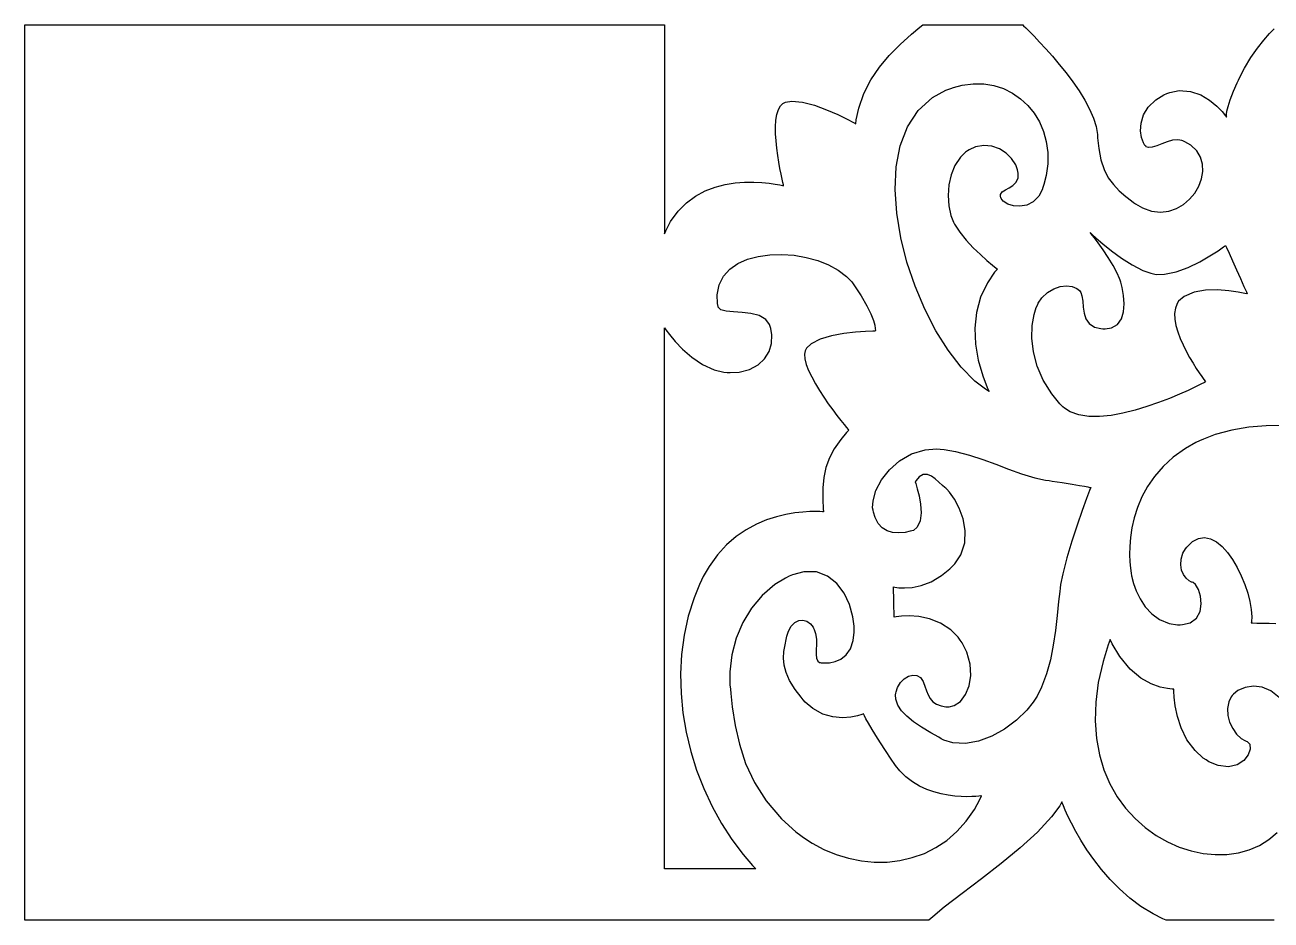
# Model space of a CAD drawing. Extents: x 0 to 750, y 0 to 1216.
# Drawn here: x 0 to 365.4, y 0 to 262.5 of the extents above; entities that cross this region are included whole.
import ezdxf

# ---------------------------------------------------------------- set-up
doc = ezdxf.new("R2010")
doc.units = 0
doc.layers.get('0').update_dxf_attribs({"linetype": 'CONTINUOUS'})

msp = doc.modelspace()

# ---------------------------------------------------------------- linework, layer by layer
at = {"color": 250}
for p, q in [((0.01929, 261.767), (0.01929, 262.519)), ((0.01929, 262.519), (0.01929, 262.519)), ((0.01929, 262.519), (0.01929, 262.519)), ((0.01929, 262.519), (0.55673, 262.519)), ((0.01929, 259.571), (0.01929, 261.767)), ((0.01929, 256.031), (0.01929, 259.571)), ((0.55673, 262.519), (2.12494, 262.519)), ((2.12494, 262.519), (4.65363, 262.519)), ((4.65363, 262.519), (8.0753, 262.519)), ((8.0753, 262.519), (12.321, 262.519)), ((12.321, 262.519), (17.322, 262.519)), ((17.322, 262.519), (23.0091, 262.519)), ((23.0091, 262.519), (29.315, 262.519)), ((29.315, 262.519), (36.1707, 262.519)), ((36.1707, 262.519), (43.506, 262.519)), ((43.506, 262.519), (51.2533, 262.519)), ((51.2533, 262.519), (59.3453, 262.519)), ((59.3453, 262.519), (67.7101, 262.519)), ((67.7101, 262.519), (76.2825, 262.519)), ((76.2825, 262.519), (84.9905, 262.519)), ((84.9905, 262.519), (93.7687, 262.519)), ((93.7687, 262.519), (102.547, 262.519)), ((102.547, 262.519), (111.254, 262.519)), ((111.254, 262.519), (119.827, 262.519)), ((119.827, 262.519), (128.192, 262.519)), ((128.192, 262.519), (136.284, 262.519)), ((136.284, 262.519), (144.031, 262.519)), ((144.031, 262.519), (151.366, 262.519)), ((151.366, 262.519), (158.222, 262.519)), ((158.222, 262.519), (164.528, 262.519)), ((164.528, 262.519), (170.215, 262.519)), ((170.215, 262.519), (175.216, 262.519)), ((175.216, 262.519), (179.462, 262.519)), ((179.462, 262.519), (182.884, 262.519)), ((182.884, 262.519), (185.412, 262.519)), ((185.412, 262.519), (186.98, 262.519)), ((186.98, 262.519), (187.519, 262.519)), ((187.519, 262.519), (187.519, 262.519)), ((187.519, 262.519), (187.519, 261.831)), ((187.519, 262.519), (187.519, 262.519)), ((187.519, 261.831), (187.519, 259.886)), ((187.519, 259.886), (187.519, 256.863)), ((256.573, 256.795), (259.892, 259.774)), ((259.892, 259.774), (262.418, 261.851)), ((262.418, 261.851), (263.278, 262.519)), ((263.278, 262.519), (263.278, 262.519)), ((263.278, 262.519), (264.535, 262.519)), ((264.535, 262.519), (267.849, 262.519)), ((267.849, 262.519), (272.536, 262.519)), ((272.536, 262.519), (277.909, 262.519)), ((277.909, 262.519), (283.282, 262.519)), ((283.282, 262.519), (287.969, 262.519)), ((287.969, 262.519), (291.283, 262.519)), ((291.283, 262.519), (292.541, 262.519)), ((292.541, 262.519), (292.541, 262.519)), ((292.541, 262.519), (292.541, 262.519)), ((292.541, 262.519), (292.779, 262.29)), ((292.779, 262.29), (293.455, 261.63)), ((293.455, 261.63), (294.505, 260.58)), ((294.505, 260.58), (295.869, 259.184)), ((363.266, 258.071), (364.924, 259.96)), ((364.924, 259.96), (366.257, 261.357)), ((0.01929, 251.24), (0.01929, 256.031)), ((187.519, 256.863), (187.519, 252.942)), ((253.421, 253.574), (256.573, 256.795)), ((295.869, 259.184), (297.486, 257.479)), ((297.486, 257.479), (299.293, 255.512)), ((361.403, 255.728), (363.266, 258.071)), ((187.519, 252.942), (187.519, 248.303)), ((250.533, 250.103), (253.421, 253.574)), ((299.293, 255.512), (301.231, 253.321)), ((301.231, 253.321), (303.239, 250.948)), ((357.537, 249.827), (359.452, 252.966)), ((359.452, 252.966), (361.403, 255.728)), ((0.01929, 245.296), (0.01929, 251.24)), ((248.01, 246.371), (250.533, 250.103)), ((303.239, 250.948), (305.253, 248.434)), ((305.253, 248.434), (307.214, 245.823)), ((356.175, 247.234), (357.537, 249.827)), ((0.01929, 238.294), (0.01929, 245.296)), ((187.519, 248.303), (187.519, 243.125)), ((245.95, 242.371), (248.01, 246.371)), ((272.259, 244.209), (274.768, 244.85)), ((274.768, 244.85), (278.004, 245.276)), ((278.004, 245.276), (281.128, 245.227)), ((281.128, 245.227), (284.11, 244.735)), ((307.214, 245.823), (309.061, 243.155)), ((354.362, 243.093), (355.406, 245.54)), ((355.406, 245.54), (355.773, 246.346)), ((355.773, 246.346), (356.175, 247.234)), ((187.519, 243.125), (187.519, 237.588)), ((244.45, 238.093), (245.95, 242.371)), ((261.885, 237.395), (266.088, 241.206)), ((266.088, 241.206), (270.046, 243.424)), ((270.046, 243.424), (271.45, 243.921)), ((271.45, 243.921), (272.259, 244.209)), ((284.11, 244.735), (286.923, 243.829)), ((286.923, 243.829), (289.537, 242.535)), ((289.537, 242.535), (291.925, 240.887)), ((309.061, 243.155), (310.731, 240.47)), ((331.537, 240.578), (333.925, 242.014)), ((333.925, 242.014), (334.774, 242.363)), ((334.774, 242.363), (335.632, 242.717)), ((335.632, 242.717), (338.425, 243.26)), ((338.425, 243.26), (341.778, 243.035)), ((341.778, 243.035), (344.771, 241.997)), ((344.771, 241.997), (347.348, 240.458)), ((353.385, 240.55), (354.362, 243.093)), ((0.01929, 230.332), (0.01929, 238.294)), ((187.519, 237.588), (187.519, 231.871)), ((220.457, 236.261), (220.909, 237.705)), ((220.909, 237.705), (221.567, 238.835)), ((221.567, 238.835), (222.202, 239.455)), ((222.202, 239.455), (222.452, 239.591)), ((222.452, 239.591), (222.984, 239.883)), ((222.984, 239.883), (224.903, 240.177)), ((224.903, 240.177), (228.024, 239.887)), ((228.024, 239.887), (231.508, 238.967)), ((231.508, 238.967), (235.046, 237.665)), ((235.046, 237.665), (238.335, 236.223)), ((243.73, 234.678), (244.45, 238.093)), ((291.925, 240.887), (294.057, 238.909)), ((294.057, 238.909), (295.905, 236.635)), ((310.731, 240.47), (312.164, 237.812)), ((312.164, 237.812), (313.298, 235.223)), ((327.908, 236.115), (329.297, 238.443)), ((329.297, 238.443), (331.537, 240.578)), ((347.348, 240.458), (349.452, 238.723)), ((349.452, 238.723), (351.026, 237.101)), ((352.415, 237.253), (352.758, 238.632)), ((352.758, 238.632), (353.385, 240.55)), ((220.071, 232.663), (220.186, 234.56)), ((220.186, 234.56), (220.457, 236.261)), ((238.335, 236.223), (241.062, 234.891)), ((241.062, 234.891), (242.925, 233.91)), ((242.925, 233.91), (243.614, 233.528)), ((243.614, 233.528), (243.73, 234.678)), ((258.765, 232.642), (261.885, 237.395)), ((295.905, 236.635), (297.439, 234.091)), ((297.439, 234.091), (298.632, 231.308)), ((313.298, 235.223), (314.071, 232.741)), ((327.224, 233.744), (327.908, 236.115)), ((351.026, 237.101), (352.013, 235.902)), ((352.013, 235.902), (352.355, 235.434)), ((352.271, 235.776), (352.276, 236.329)), ((352.32, 235.505), (352.271, 235.776)), ((352.276, 236.329), (352.415, 237.253)), ((352.355, 235.434), (352.32, 235.505)), ((352.355, 235.434), (352.355, 235.434)), ((352.355, 235.434), (352.355, 235.434)), ((0.01929, 221.505), (0.01929, 230.332)), ((187.519, 231.871), (187.519, 226.155)), ((220.092, 230.624), (220.071, 232.663)), ((220.222, 228.505), (220.092, 230.624)), ((243.614, 233.528), (243.614, 233.528)), ((256.654, 227.099), (258.765, 232.642)), ((298.632, 231.308), (299.455, 228.315)), ((314.071, 232.741), (314.394, 230.996)), ((314.394, 230.996), (314.426, 230.411)), ((314.426, 230.411), (314.481, 229.386)), ((327.097, 231.489), (327.224, 233.744)), ((327.379, 229.501), (327.097, 231.489)), ((220.438, 226.362), (220.222, 228.505)), ((255.477, 220.923), (256.654, 227.099)), ((278.705, 226.722), (276.876, 225.925)), ((281.12, 227.148), (278.705, 226.722)), ((283.48, 226.931), (281.12, 227.148)), ((285.694, 226.168), (283.48, 226.931)), ((299.455, 228.315), (299.879, 225.14)), ((314.481, 229.386), (314.813, 226.315)), ((327.925, 227.934), (327.379, 229.501)), ((328.378, 227.148), (327.925, 227.934)), ((328.588, 226.945), (328.378, 227.148)), ((328.739, 226.798), (328.588, 226.945)), ((329.416, 226.58), (328.739, 226.798)), ((330.521, 226.679), (329.416, 226.58)), ((331.839, 227.09), (330.521, 226.679)), ((333.309, 227.662), (331.839, 227.09)), ((334.87, 228.24), (333.309, 227.662)), ((336.462, 228.676), (334.87, 228.24)), ((338.025, 228.815), (336.462, 228.676)), ((339.153, 228.647), (338.025, 228.815)), ((339.495, 228.505), (339.153, 228.647)), ((340.107, 228.25), (339.495, 228.505)), ((341.831, 227.21), (340.107, 228.25)), ((343.54, 225.586), (341.831, 227.21)), ((187.519, 226.155), (187.519, 220.618)), ((220.716, 224.254), (220.438, 226.362)), ((221.036, 222.238), (220.716, 224.254)), ((274.256, 223.7), (272.659, 221.328)), ((275.761, 225.176), (274.256, 223.7)), ((276.334, 225.56), (275.761, 225.176)), ((276.876, 225.925), (276.334, 225.56)), ((287.661, 224.948), (285.694, 226.168)), ((289.29, 223.369), (287.661, 224.948)), ((290.484, 221.52), (289.29, 223.369)), ((299.879, 225.14), (299.876, 221.813)), ((314.813, 226.315), (315.484, 222.914)), ((315.484, 222.914), (316.428, 220.088)), ((344.665, 223.713), (343.54, 225.586)), ((345.247, 221.664), (344.665, 223.713)), ((0.01929, 211.907), (0.01929, 221.505)), ((187.519, 220.618), (187.519, 215.44)), ((221.369, 220.373), (221.036, 222.238)), ((221.696, 218.717), (221.369, 220.373)), ((255.159, 214.266), (255.477, 220.923)), ((272.659, 221.328), (271.529, 218.582)), ((291.055, 220.016), (290.484, 221.52)), ((291.148, 219.497), (291.055, 220.016)), ((291.224, 219.061), (291.148, 219.497)), ((299.876, 221.813), (299.417, 218.364)), ((316.428, 220.088), (317.64, 217.722)), ((344.948, 217.336), (345.327, 219.513)), ((345.327, 219.513), (345.247, 221.664)), ((202.351, 214.963), (205.299, 215.728)), ((205.299, 215.728), (208.211, 216.195)), ((208.211, 216.195), (211.02, 216.414)), ((211.02, 216.414), (213.666, 216.437)), ((213.666, 216.437), (216.082, 216.316)), ((216.082, 216.316), (218.203, 216.102)), ((218.203, 216.102), (219.965, 215.846)), ((219.965, 215.846), (221.303, 215.599)), ((221.303, 215.599), (222.154, 215.415)), ((221.991, 217.326), (221.696, 218.717)), ((222.232, 216.262), (221.991, 217.326)), ((222.393, 215.582), (222.232, 216.262)), ((222.452, 215.34), (222.393, 215.582)), ((270.86, 215.599), (270.641, 212.521)), ((271.529, 218.582), (270.86, 215.599)), ((289.679, 215.426), (290.61, 216.382)), ((290.61, 216.382), (291.164, 217.7)), ((291.164, 217.7), (291.224, 219.061)), ((298.763, 215.688), (298.473, 214.82)), ((299.417, 218.364), (298.763, 215.688)), ((317.64, 217.722), (319.112, 215.696)), ((319.112, 215.696), (320.835, 213.894)), ((344.15, 215.205), (344.948, 217.336)), ((0.01929, 201.637), (0.01929, 211.907)), ((187.519, 215.44), (187.519, 210.801)), ((193.935, 210.362), (196.605, 212.331)), ((196.605, 212.331), (199.431, 213.847)), ((199.431, 213.847), (202.351, 214.963)), ((222.154, 215.415), (222.452, 215.34)), ((222.452, 215.34), (222.452, 215.34)), ((222.452, 215.34), (222.452, 215.34)), ((255.625, 207.282), (255.159, 214.266)), ((270.641, 212.521), (270.862, 209.484)), ((286.019, 212.087), (286.03, 212.821)), ((286.101, 211.875), (286.019, 212.087)), ((286.03, 212.821), (286.545, 213.53)), ((286.545, 213.53), (287.453, 214.12)), ((287.453, 214.12), (288.563, 214.712)), ((288.563, 214.712), (289.679, 215.426)), ((297.24, 212.335), (295.602, 210.658)), ((298.256, 214.169), (297.24, 212.335)), ((298.473, 214.82), (298.256, 214.169)), ((320.835, 213.894), (322.801, 212.197)), ((322.801, 212.197), (324.449, 210.909)), ((341.466, 211.386), (342.976, 213.196)), ((342.976, 213.196), (344.15, 215.205)), ((187.519, 210.801), (187.519, 206.879)), ((191.488, 207.888), (193.935, 210.362)), ((270.862, 209.484), (271.515, 206.624)), ((286.213, 211.587), (286.101, 211.875)), ((286.852, 210.837), (286.213, 211.587)), ((288.148, 209.997), (286.852, 210.837)), ((289.829, 209.458), (288.148, 209.997)), ((291.738, 209.321), (289.829, 209.458)), ((293.714, 209.687), (291.738, 209.321)), ((295.602, 210.658), (293.714, 209.687)), ((324.449, 210.909), (325.006, 210.488)), ((325.006, 210.488), (325.633, 210.014)), ((325.633, 210.014), (327.697, 208.832)), ((327.697, 208.832), (330.345, 207.895)), ((335.341, 207.88), (337.607, 208.653)), ((337.607, 208.653), (339.662, 209.846)), ((339.662, 209.846), (341.466, 211.386)), ((187.519, 206.879), (187.519, 203.857)), ((187.901, 202.161), (189.329, 204.859)), ((189.329, 204.859), (191.488, 207.888)), ((256.798, 200.123), (255.625, 207.282)), ((271.515, 206.624), (272.259, 204.683)), ((272.259, 204.683), (272.59, 204.081)), ((330.345, 207.895), (332.907, 207.603)), ((332.907, 207.603), (335.341, 207.88)), ((0.01929, 190.791), (0.01929, 201.637)), ((187.519, 203.857), (187.519, 201.912)), ((187.519, 201.223), (187.901, 202.161)), ((187.519, 201.912), (187.519, 201.223)), ((187.519, 201.223), (187.519, 201.223)), ((272.59, 204.081), (272.925, 203.469)), ((272.925, 203.469), (274.11, 201.725)), ((274.11, 201.725), (275.989, 199.392)), ((312.62, 201.267), (312.31, 201.655)), ((312.31, 201.655), (312.31, 201.655)), ((312.31, 201.655), (312.31, 201.655)), ((312.31, 201.655), (312.78, 201.206)), ((313.454, 200.194), (312.62, 201.267)), ((312.78, 201.206), (314.088, 200.004)), ((258.604, 192.946), (256.798, 200.123)), ((275.989, 199.392), (278.058, 197.175)), ((314.661, 198.586), (313.454, 200.194)), ((314.088, 200.004), (316.078, 198.276)), ((316.095, 196.59), (314.661, 198.586)), ((316.078, 198.276), (318.597, 196.242)), ((349.844, 196.301), (351.447, 197.416)), ((351.447, 197.416), (352.03, 197.843)), ((352.03, 197.843), (352.03, 197.843)), ((352.03, 197.843), (352.301, 197.235)), ((352.03, 197.843), (352.03, 197.843)), ((209.071, 192.537), (211.884, 193.785)), ((211.884, 193.785), (215.029, 194.639)), ((215.029, 194.639), (218.414, 195.112)), ((218.414, 195.112), (221.941, 195.216)), ((221.941, 195.216), (225.521, 194.959)), ((225.521, 194.959), (229.059, 194.357)), ((229.059, 194.357), (232.46, 193.42)), ((278.058, 197.175), (280.139, 195.159)), ((280.139, 195.159), (282.06, 193.437)), ((317.603, 194.347), (316.095, 196.59)), ((319.039, 192.009), (317.603, 194.347)), ((318.597, 196.242), (321.49, 194.128)), ((321.49, 194.128), (324.602, 192.156)), ((344.439, 193.037), (347.436, 194.757)), ((347.436, 194.757), (349.844, 196.301)), ((352.301, 197.235), (353.021, 195.625)), ((353.021, 195.625), (354.037, 193.35)), ((0.01929, 179.463), (0.01929, 190.791)), ((204.812, 188.813), (206.682, 190.883)), ((206.682, 190.883), (209.071, 192.537)), ((232.46, 193.42), (235.632, 192.161)), ((235.632, 192.161), (238.482, 190.588)), ((238.482, 190.588), (240.914, 188.717)), ((260.97, 185.902), (258.604, 192.946)), ((282.06, 193.437), (283.646, 192.096)), ((284.319, 189.986), (282.236, 186.909)), ((283.646, 192.096), (284.725, 191.225)), ((285.125, 190.915), (284.319, 189.986)), ((284.725, 191.225), (285.125, 190.915)), ((285.125, 190.915), (285.125, 190.915)), ((320.255, 189.72), (319.039, 192.009)), ((324.602, 192.156), (327.779, 190.548)), ((327.779, 190.548), (330.076, 189.702)), ((334.065, 189.391), (337.538, 190.097)), ((337.538, 190.097), (341.067, 191.4)), ((341.067, 191.4), (344.439, 193.037)), ((354.037, 193.35), (355.205, 190.741)), ((355.205, 190.741), (356.369, 188.134)), ((203.556, 186.315), (204.812, 188.813)), ((240.914, 188.717), (242.42, 187.142)), ((242.42, 187.142), (242.838, 186.556)), ((242.838, 186.556), (243.443, 185.706)), ((282.236, 186.909), (280.208, 182.64)), ((320.931, 188.161), (320.255, 189.72)), ((321.101, 187.624), (320.931, 188.161)), ((321.265, 187.1), (321.101, 187.624)), ((321.671, 185.5), (321.265, 187.1)), ((330.076, 189.702), (330.867, 189.53)), ((330.867, 189.53), (331.637, 189.363)), ((331.637, 189.363), (334.065, 189.391)), ((356.369, 188.134), (357.385, 185.859)), ((203.004, 183.376), (203.556, 186.315)), ((203.098, 180.815), (203.004, 183.376)), ((243.443, 185.706), (245.165, 183.082)), ((245.165, 183.082), (246.863, 180.163)), ((263.819, 179.145), (260.97, 185.902)), ((298.191, 182.474), (299.834, 184.065)), ((299.834, 184.065), (301.654, 185.157)), ((301.654, 185.157), (303.539, 185.784)), ((303.539, 185.784), (305.37, 185.981)), ((305.37, 185.981), (307.031, 185.782)), ((307.031, 185.782), (308.406, 185.221)), ((308.406, 185.221), (309.193, 184.597)), ((309.193, 184.597), (309.379, 184.333)), ((309.379, 184.333), (309.568, 184.065)), ((309.568, 184.065), (309.906, 183.09)), ((309.906, 183.09), (310.147, 181.532)), ((322.097, 183.14), (321.671, 185.5)), ((322.279, 180.709), (322.097, 183.14)), ((339.917, 182.928), (338.231, 181.472)), ((342.789, 184.151), (339.917, 182.928)), ((346.144, 184.714), (342.789, 184.151)), ((349.647, 184.788), (346.144, 184.714)), ((352.961, 184.544), (349.647, 184.788)), ((355.745, 184.157), (352.961, 184.544)), ((357.66, 183.797), (355.745, 184.157)), ((357.385, 185.859), (358.105, 184.249)), ((358.376, 183.639), (357.66, 183.797)), ((358.105, 184.249), (358.376, 183.639)), ((358.376, 183.639), (358.376, 183.639)), ((358.376, 183.639), (358.376, 183.639)), ((0.01929, 167.751), (0.01929, 179.463)), ((203.254, 179.984), (203.098, 180.815)), ((203.303, 179.716), (203.254, 179.984)), ((204.002, 179.009), (203.303, 179.716)), ((246.863, 180.163), (248.027, 177.771)), ((267.075, 172.831), (263.819, 179.145)), ((280.208, 182.64), (278.977, 178.169)), ((295.87, 177.619), (296.532, 179.7)), ((296.532, 179.7), (296.845, 180.348)), ((296.845, 180.348), (297.116, 180.912)), ((297.116, 180.912), (298.191, 182.474)), ((310.147, 181.532), (310.289, 179.8)), ((310.289, 179.8), (310.519, 178.033)), ((322.116, 178.379), (322.279, 180.709)), ((337.289, 179.497), (337.054, 177.939)), ((337.677, 180.553), (337.289, 179.497)), ((337.867, 180.867), (337.677, 180.553)), ((338.231, 181.472), (337.867, 180.867)), ((205.591, 178.532), (204.002, 179.009)), ((207.764, 178.337), (205.591, 178.532)), ((210.269, 178.212), (207.764, 178.337)), ((212.85, 177.942), (210.269, 178.212)), ((215.252, 177.309), (212.85, 177.942)), ((217.221, 176.102), (215.252, 177.309)), ((218.314, 174.65), (217.221, 176.102)), ((248.027, 177.771), (248.759, 175.878)), ((248.759, 175.878), (249.155, 174.454)), ((278.977, 178.169), (278.485, 173.562)), ((295.313, 174.33), (295.87, 177.619)), ((310.519, 178.033), (311.023, 176.371)), ((311.023, 176.371), (311.988, 174.956)), ((320.366, 174.69), (321.513, 176.316)), ((321.513, 176.316), (322.116, 178.379)), ((337.054, 177.939), (337.12, 176.233)), ((337.12, 176.233), (337.447, 174.418)), ((187.519, 173.197), (187.519, 173.652)), ((187.519, 173.652), (187.519, 173.652)), ((187.519, 173.652), (187.519, 173.652)), ((187.519, 173.652), (187.887, 173.121)), ((187.519, 171.872), (187.519, 173.197)), ((187.519, 169.733), (187.519, 171.872)), ((187.887, 173.121), (188.946, 171.713)), ((188.946, 171.713), (190.623, 169.711)), ((218.503, 174.104), (218.314, 174.65)), ((218.708, 173.507), (218.503, 174.104)), ((219.031, 171.61), (218.708, 173.507)), ((240.079, 172.029), (236.493, 171.37)), ((243.543, 172.43), (240.079, 172.029)), ((246.498, 172.635), (243.543, 172.43)), ((248.554, 172.711), (246.498, 172.635)), ((249.327, 172.721), (248.554, 172.711)), ((249.155, 174.454), (249.316, 173.473)), ((249.316, 173.473), (249.341, 172.904)), ((249.341, 172.904), (249.327, 172.721)), ((249.327, 172.721), (249.327, 172.721)), ((249.327, 172.721), (249.327, 172.721)), ((270.665, 167.11), (267.075, 172.831)), ((278.485, 173.562), (278.67, 168.885)), ((295.237, 170.618), (295.313, 174.33)), ((311.988, 174.956), (313.603, 173.925)), ((313.603, 173.925), (315.434, 173.46)), ((315.434, 173.46), (316.053, 173.419)), ((316.053, 173.419), (316.677, 173.378)), ((316.677, 173.378), (318.579, 173.669)), ((318.579, 173.669), (320.366, 174.69)), ((337.447, 174.418), (337.989, 172.532)), ((337.989, 172.532), (338.704, 170.611)), ((187.519, 166.839), (187.519, 169.733)), ((190.623, 169.711), (192.849, 167.394)), ((218.193, 166.766), (218.922, 169.127)), ((218.922, 169.127), (219.031, 171.61)), ((230.509, 169.014), (229.135, 167.717)), ((233.175, 170.386), (230.509, 169.014)), ((236.493, 171.37), (233.175, 170.386)), ((278.67, 168.885), (279.47, 164.199)), ((295.705, 166.622), (295.237, 170.618)), ((338.704, 170.611), (339.553, 168.693)), ((339.553, 168.693), (340.491, 166.816)), ((0.01929, 155.75), (0.01929, 167.751)), ((187.519, 163.248), (187.519, 166.839)), ((192.849, 167.394), (195.556, 165.046)), ((195.556, 165.046), (198.672, 162.945)), ((214.944, 162.845), (216.862, 164.636)), ((216.862, 164.636), (218.193, 166.766)), ((228.76, 166.919), (228.6, 166.011)), ((228.6, 166.011), (228.684, 164.587)), ((228.684, 164.587), (229.089, 162.961)), ((228.887, 167.186), (228.76, 166.919)), ((229.135, 167.717), (228.887, 167.186)), ((274.512, 162.14), (270.665, 167.11)), ((296.784, 162.479), (295.705, 166.622)), ((340.491, 166.816), (341.477, 165.019)), ((341.477, 165.019), (342.469, 163.339)), ((187.519, 159.019), (187.519, 163.248)), ((198.672, 162.945), (202.126, 161.375)), ((202.126, 161.375), (204.91, 160.679)), ((209.421, 160.726), (212.459, 161.506)), ((212.459, 161.506), (214.944, 162.845)), ((229.089, 162.961), (229.767, 161.177)), ((229.767, 161.177), (230.67, 159.279)), ((278.543, 158.071), (274.512, 162.14)), ((279.47, 164.199), (280.829, 159.568)), ((298.538, 158.328), (296.784, 162.479)), ((342.469, 163.339), (343.422, 161.814)), ((343.422, 161.814), (344.299, 160.479)), ((187.519, 154.208), (187.519, 159.019)), ((204.91, 160.679), (205.85, 160.614)), ((205.85, 160.614), (206.736, 160.555)), ((206.736, 160.555), (209.421, 160.726)), ((230.67, 159.279), (231.749, 157.313)), ((231.749, 157.313), (232.955, 155.323)), ((281.583, 155.7), (278.543, 158.071)), ((280.829, 159.568), (282.164, 156.161)), ((301.032, 154.307), (298.538, 158.328)), ((344.778, 157.127), (343.158, 156.343)), ((344.299, 160.479), (345.053, 159.377)), ((345.808, 157.643), (344.778, 157.127)), ((345.053, 159.377), (345.644, 158.543)), ((345.644, 158.543), (346.029, 158.014)), ((346.169, 157.83), (345.808, 157.643)), ((346.029, 158.014), (346.169, 157.83)), ((346.169, 157.83), (346.169, 157.83)), ((346.169, 157.83), (346.169, 157.83)), ((0.01929, 143.559), (0.01929, 155.75)), ((187.519, 148.875), (187.519, 154.208)), ((232.955, 155.323), (234.239, 153.351)), ((282.683, 155.058), (281.583, 155.7)), ((282.164, 156.161), (282.683, 155.058)), ((303.434, 151.416), (301.032, 154.307)), ((338.466, 154.223), (335.55, 153.016)), ((341.027, 155.353), (338.466, 154.223)), ((343.158, 156.343), (341.027, 155.353)), ((234.239, 153.351), (235.554, 151.446)), ((235.554, 151.446), (236.852, 149.649)), ((304.333, 150.554), (303.434, 151.416)), ((304.792, 150.113), (304.333, 150.554)), ((306.439, 149.065), (304.792, 150.113)), ((328.973, 150.62), (325.472, 149.557)), ((332.359, 151.794), (328.973, 150.62)), ((335.55, 153.016), (332.359, 151.794)), ((187.519, 143.076), (187.519, 148.875)), ((236.852, 149.649), (238.081, 148.007)), ((238.081, 148.007), (239.197, 146.564)), ((239.197, 146.564), (240.149, 145.362)), ((308.981, 148.131), (306.439, 149.065)), ((311.88, 147.687), (308.981, 148.131)), ((315.058, 147.672), (311.88, 147.687)), ((318.436, 148.019), (315.058, 147.672)), ((321.933, 148.67), (318.436, 148.019)), ((325.472, 149.557), (321.933, 148.67)), ((0.01929, 131.269), (0.01929, 143.559)), ((187.519, 136.872), (187.519, 143.076)), ((240.92, 143.007), (239.172, 140.924)), ((240.149, 145.362), (240.889, 144.45)), ((240.889, 144.45), (241.369, 143.87)), ((241.54, 143.666), (240.92, 143.007)), ((241.369, 143.87), (241.54, 143.666)), ((241.54, 143.666), (241.54, 143.666)), ((353.811, 143.727), (348.98, 142.408)), ((358.817, 144.569), (353.811, 143.727)), ((363.915, 144.99), (358.817, 144.569)), ((369.034, 145.05), (363.915, 144.99)), ((239.172, 140.924), (237.293, 138.231)), ((343.33, 140.042), (340.254, 138.274)), ((344.392, 140.553), (343.33, 140.042)), ((345.503, 141.089), (344.392, 140.553)), ((348.98, 142.408), (345.503, 141.089)), ((187.519, 130.32), (187.519, 136.872)), ((235.861, 135.526), (234.842, 132.749)), ((237.293, 138.231), (235.861, 135.526)), ((256.388, 134.705), (259.9, 136.732)), ((259.9, 136.732), (263.912, 137.933)), ((263.912, 137.933), (267.261, 138.188)), ((267.261, 138.188), (268.358, 138.081)), ((268.358, 138.081), (269.475, 137.972)), ((269.475, 137.972), (272.806, 137.41)), ((272.806, 137.41), (276.936, 136.379)), ((276.936, 136.379), (280.841, 135.102)), ((336.697, 135.748), (333.679, 133.021)), ((340.254, 138.274), (336.697, 135.748)), ((234.842, 132.749), (234.2, 129.842)), ((251.129, 129.097), (253.442, 132.084)), ((253.442, 132.084), (256.388, 134.705)), ((280.841, 135.102), (284.614, 133.686)), ((284.614, 133.686), (288.35, 132.248)), ((288.35, 132.248), (292.141, 130.896)), ((333.679, 133.021), (331.158, 130.139)), ((0.01929, 118.98), (0.01929, 131.269)), ((187.519, 123.476), (187.519, 130.32)), ((234.2, 129.842), (233.899, 126.741)), ((249.517, 125.976), (251.129, 129.097)), ((261.273, 128.946), (261.032, 128.554)), ((261.032, 128.554), (261.032, 128.554)), ((261.032, 128.554), (261.21, 128.002)), ((261.21, 128.002), (261.634, 126.527)), ((262.205, 129.993), (261.273, 128.946)), ((263.393, 130.645), (262.205, 129.993)), ((264.581, 130.661), (263.393, 130.645)), ((265.753, 130.2), (264.581, 130.661)), ((266.894, 129.414), (265.753, 130.2)), ((267.991, 128.458), (266.894, 129.414)), ((269.026, 127.484), (267.991, 128.458)), ((292.141, 130.896), (296.081, 129.744)), ((296.081, 129.744), (299.209, 129.059)), ((299.209, 129.059), (300.264, 128.9)), ((300.264, 128.9), (301.224, 128.757)), ((301.224, 128.757), (304.105, 128.315)), ((304.105, 128.315), (307.046, 127.846)), ((331.158, 130.139), (329.091, 127.152)), ((233.899, 126.741), (233.901, 123.387)), ((248.671, 122.946), (249.517, 125.976)), ((261.634, 126.527), (262.139, 124.418)), ((262.139, 124.418), (262.558, 121.951)), ((269.735, 126.844), (269.026, 127.484)), ((269.985, 126.649), (269.735, 126.844)), ((270.304, 126.401), (269.985, 126.649)), ((271.117, 125.468), (270.304, 126.401)), ((272.51, 123.467), (271.117, 125.468)), ((307.046, 127.846), (309.204, 127.482)), ((309.204, 127.482), (310.701, 127.212)), ((310.701, 127.212), (311.656, 127.023)), ((312.14, 125.969), (311.255, 123.635)), ((311.656, 127.023), (312.189, 126.904)), ((312.471, 126.822), (312.14, 125.969)), ((312.189, 126.904), (312.421, 126.842)), ((312.421, 126.842), (312.471, 126.822)), ((312.471, 126.822), (312.471, 126.822)), ((312.471, 126.822), (312.471, 126.822)), ((329.091, 127.152), (327.437, 124.105)), ((187.519, 116.401), (187.519, 123.476)), ((233.901, 123.387), (234.079, 120.635)), ((234.079, 120.635), (234.173, 119.72)), ((248.546, 120.897), (248.671, 122.946)), ((248.66, 120.239), (248.546, 120.897)), ((262.558, 121.951), (262.724, 119.412)), ((273.907, 120.815), (272.51, 123.467)), ((275.051, 117.685), (273.907, 120.815)), ((311.255, 123.635), (309.982, 120.154)), ((326.157, 121.044), (325.207, 118.018)), ((327.437, 124.105), (326.157, 121.044)), ((0.01929, 106.788), (0.01929, 118.98)), ((217.456, 117.347), (214.486, 116.094)), ((220.355, 118.291), (217.456, 117.347)), ((223.128, 118.967), (220.355, 118.291)), ((225.716, 119.418), (223.128, 118.967)), ((228.061, 119.684), (225.716, 119.418)), ((230.109, 119.808), (228.061, 119.684)), ((231.801, 119.833), (230.109, 119.808)), ((233.08, 119.798), (231.801, 119.833)), ((233.89, 119.747), (233.08, 119.798)), ((234.173, 119.72), (233.89, 119.747)), ((234.173, 119.72), (234.173, 119.72)), ((248.757, 119.678), (248.66, 120.239)), ((249.256, 118.026), (248.757, 119.678)), ((250.165, 116.297), (249.256, 118.026)), ((262.474, 117.082), (261.638, 115.244)), ((262.724, 119.412), (262.474, 117.082)), ((275.683, 114.246), (275.051, 117.685)), ((309.982, 120.154), (308.483, 115.867)), ((325.207, 118.018), (324.546, 115.073)), ((187.519, 109.152), (187.519, 116.401)), ((211.503, 114.49), (208.563, 112.492)), ((214.486, 116.094), (211.503, 114.49)), ((251.349, 115.018), (250.165, 116.297)), ((252.77, 114.155), (251.349, 115.018)), ((254.389, 113.676), (252.77, 114.155)), ((256.168, 113.542), (254.389, 113.676)), ((258.069, 113.721), (256.168, 113.542)), ((259.566, 114.037), (258.069, 113.721)), ((260.055, 114.177), (259.566, 114.037)), ((260.49, 114.304), (260.055, 114.177)), ((261.638, 115.244), (260.49, 114.304)), ((275.547, 110.669), (275.683, 114.246)), ((308.483, 115.867), (306.924, 111.107)), ((324.546, 115.073), (324.131, 112.256)), ((205.726, 110.061), (203.046, 107.152)), ((208.563, 112.492), (205.726, 110.061)), ((274.384, 107.125), (275.547, 110.669)), ((306.924, 111.107), (305.467, 106.214)), ((323.924, 109.615), (323.88, 107.193)), ((324.131, 112.256), (323.924, 109.615)), ((340.634, 109.325), (341.009, 109.794)), ((341.009, 109.794), (342.349, 111.029)), ((342.349, 111.029), (344.099, 111.963)), ((344.099, 111.963), (345.86, 112.206)), ((345.86, 112.206), (347.611, 111.835)), ((347.611, 111.835), (349.329, 110.924)), ((349.329, 110.924), (350.991, 109.551)), ((0.01929, 94.7872), (0.01929, 106.788)), ((187.519, 101.786), (187.519, 109.152)), ((203.046, 107.152), (200.58, 103.726)), ((272.66, 104.508), (274.384, 107.125)), ((305.467, 106.214), (304.278, 101.524)), ((323.88, 107.193), (323.959, 105.041)), ((338.966, 105.829), (339.528, 107.565)), ((339.528, 107.565), (340.312, 108.923)), ((340.312, 108.923), (340.634, 109.325)), ((350.991, 109.551), (352.572, 107.792)), ((352.572, 107.792), (354.055, 105.722)), ((200.58, 103.726), (198.876, 100.765)), ((268.766, 101.086), (271.205, 103.048)), ((271.205, 103.048), (271.938, 103.783)), ((271.938, 103.783), (272.66, 104.508)), ((323.959, 105.041), (324.12, 103.205)), ((324.12, 103.205), (324.32, 101.731)), ((338.86, 104.174), (338.966, 105.829)), ((339.128, 102.657), (338.86, 104.174)), ((339.687, 101.335), (339.128, 102.657)), ((354.055, 105.722), (355.41, 103.419)), ((355.41, 103.419), (356.62, 100.958)), ((187.519, 94.3624), (187.519, 101.786)), ((198.388, 99.7398), (197.779, 98.4635)), ((198.876, 100.765), (198.388, 99.7398)), ((222.968, 100.328), (219.826, 98.3795)), ((224.08, 100.838), (222.968, 100.328)), ((225.086, 101.301), (224.08, 100.838)), ((228.349, 102.158), (225.086, 101.301)), ((232.114, 102.106), (228.349, 102.158)), ((235.356, 100.9), (232.114, 102.106)), ((238.059, 98.7612), (235.356, 100.9)), ((240.205, 95.9072), (238.059, 98.7612)), ((262.759, 98.1357), (265.671, 99.2558)), ((265.671, 99.2558), (268.766, 101.086)), ((304.278, 101.524), (303.655, 98.4179)), ((324.32, 101.731), (324.46, 100.93)), ((324.46, 100.93), (324.519, 100.666)), ((324.519, 100.666), (324.622, 100.186)), ((324.622, 100.186), (325.025, 98.7626)), ((325.025, 98.7626), (325.837, 96.5496)), ((340.45, 100.265), (339.687, 101.335)), ((341.337, 99.5027), (340.45, 100.265)), ((342.021, 99.1581), (341.337, 99.5027)), ((342.262, 99.1059), (342.021, 99.1581)), ((342.517, 99.0519), (342.262, 99.1059)), ((343.189, 98.4292), (342.517, 99.0519)), ((356.62, 100.958), (357.66, 98.4155)), ((197.779, 98.4635), (196.198, 94.5141)), ((216.119, 95.2306), (212.983, 91.4975)), ((219.826, 98.3795), (216.119, 95.2306)), ((241.776, 92.5572), (240.205, 95.9072)), ((254.69, 97.342), (254.684, 97.7209)), ((254.684, 97.7209), (254.684, 97.7209)), ((254.684, 97.7209), (254.684, 97.7209)), ((254.684, 97.7209), (255.078, 97.6341)), ((254.708, 96.3415), (254.69, 97.342)), ((254.734, 94.9262), (254.708, 96.3415)), ((255.078, 97.6341), (256.188, 97.4757)), ((256.188, 97.4757), (257.911, 97.4012)), ((257.911, 97.4012), (260.137, 97.5692)), ((260.137, 97.5692), (262.759, 98.1357)), ((303.393, 96.3951), (303.064, 93.453)), ((303.52, 97.3737), (303.393, 96.3951)), ((303.655, 98.4179), (303.52, 97.3737)), ((325.837, 96.5496), (326.981, 94.2012)), ((344.037, 96.9627), (343.189, 98.4292)), ((344.647, 94.9773), (344.037, 96.9627)), ((357.66, 98.4155), (358.507, 95.8688)), ((358.507, 95.8688), (359.138, 93.3923)), ((0.01929, 83.0749), (0.01929, 94.7872)), ((187.519, 86.9389), (187.519, 94.3624)), ((196.198, 94.5141), (194.505, 89.1163)), ((212.983, 91.4975), (210.447, 87.285)), ((242.754, 88.9317), (241.776, 92.5572)), ((254.765, 93.3041), (254.734, 94.9262)), ((254.795, 91.6824), (254.765, 93.3041)), ((254.821, 90.267), (254.795, 91.6824)), ((303.064, 93.453), (302.625, 89.2898)), ((326.981, 94.2012), (328.486, 91.8958)), ((328.486, 91.8958), (330.379, 89.8095)), ((344.534, 90.5192), (344.865, 92.7407)), ((344.865, 92.7407), (344.647, 94.9773)), ((359.138, 93.3923), (359.533, 91.0636)), ((194.505, 89.1163), (193.29, 83.5822)), ((225.732, 87.2628), (226.887, 87.8473)), ((226.887, 87.8473), (228.089, 87.9754)), ((228.089, 87.9754), (229.263, 87.6459)), ((243.111, 86.1702), (242.754, 88.9317)), ((254.839, 89.2665), (254.821, 90.267)), ((254.847, 88.8862), (254.839, 89.2665)), ((255.413, 88.9801), (254.847, 88.8862)), ((254.847, 88.8862), (254.847, 88.8862)), ((254.847, 88.8862), (254.847, 88.8862)), ((256.957, 89.1466), (255.413, 88.9801)), ((259.259, 89.2157), (256.957, 89.1466)), ((262.091, 89.0157), (259.259, 89.2157)), ((265.227, 88.3789), (262.091, 89.0157)), ((268.443, 87.1319), (265.227, 88.3789)), ((302.625, 89.2898), (302.131, 84.9849)), ((330.379, 89.8095), (332.69, 88.12)), ((332.69, 88.12), (335.448, 87.0024)), ((341.598, 87.1982), (343.497, 88.5832)), ((343.497, 88.5832), (344.534, 90.5192)), ((359.533, 91.0636), (359.668, 88.9579)), ((359.668, 88.9579), (359.597, 87.5965)), ((187.519, 79.5736), (187.519, 86.9389)), ((210.447, 87.285), (208.536, 82.6975)), ((223.363, 83.3134), (223.848, 84.7467)), ((223.848, 84.7467), (224.695, 86.2281)), ((224.695, 86.2281), (225.732, 87.2628)), ((229.263, 87.6459), (230.339, 86.8535)), ((230.339, 86.8535), (231.062, 85.9331)), ((231.062, 85.9331), (231.243, 85.5941)), ((231.243, 85.5941), (231.436, 85.2318)), ((231.436, 85.2318), (231.827, 84.0412)), ((231.827, 84.0412), (232.074, 82.4177)), ((242.852, 82.0251), (243.138, 84.4448)), ((243.126, 85.248), (243.111, 86.1702)), ((243.138, 84.4448), (243.126, 85.248)), ((271.515, 85.1062), (268.443, 87.1319)), ((273.648, 82.9483), (271.515, 85.1062)), ((302.131, 84.9849), (301.504, 80.6358)), ((335.448, 87.0024), (337.874, 86.6193)), ((337.874, 86.6193), (338.68, 86.6331)), ((338.68, 86.6331), (339.411, 86.6468)), ((339.411, 86.6468), (341.598, 87.1982)), ((359.597, 87.5965), (359.516, 87.1527)), ((359.516, 87.1527), (359.516, 87.1527)), ((359.516, 87.1527), (359.971, 87.1456)), ((359.971, 87.1456), (361.17, 87.1266)), ((361.17, 87.1266), (362.864, 87.0991)), ((362.864, 87.0991), (364.807, 87.0673)), ((364.807, 87.0673), (366.751, 87.0356)), ((0.01929, 71.7476), (0.01929, 83.0749)), ((193.29, 83.5822), (192.541, 77.9445)), ((208.536, 82.6975), (207.278, 77.8439)), ((222.542, 78.7633), (222.855, 80.7491)), ((222.855, 80.7491), (223.164, 82.3048)), ((223.164, 82.3048), (223.267, 82.8227)), ((223.267, 82.8227), (223.363, 83.3134)), ((232.103, 80.8027), (232.035, 79.273)), ((232.074, 82.4177), (232.103, 80.8027)), ((242.008, 79.5666), (242.852, 82.0251)), ((274.217, 82.1298), (273.648, 82.9483)), ((274.789, 81.3072), (274.217, 82.1298)), ((276.152, 78.5894), (274.789, 81.3072)), ((301.504, 80.6358), (300.671, 76.3461)), ((317.585, 80.7131), (316.095, 75.8458)), ((318.17, 82.3034), (317.585, 80.7131)), ((318.765, 81.0052), (318.17, 82.3034)), ((320.982, 77.3024), (318.765, 81.0052)), ((187.519, 72.3237), (187.519, 79.5736)), ((192.541, 77.9445), (192.241, 72.2408)), ((207.278, 77.8439), (206.699, 72.8267)), ((222.422, 76.7941), (222.542, 78.7633)), ((222.596, 74.7681), (222.422, 76.7941)), ((232.035, 79.273), (231.99, 77.9046)), ((231.99, 77.9046), (232.089, 76.7775)), ((232.089, 76.7775), (232.45, 75.9658)), ((239.199, 76.5651), (240.742, 77.7794)), ((240.742, 77.7794), (242.008, 79.5666)), ((277.157, 75.0768), (276.152, 78.5894)), ((324.047, 73.5997), (320.982, 77.3024)), ((223.157, 72.613), (222.596, 74.7681)), ((232.45, 75.9658), (232.996, 75.5869)), ((232.996, 75.5869), (233.196, 75.5467)), ((233.196, 75.5467), (233.485, 75.4902)), ((233.485, 75.4902), (234.377, 75.4172)), ((234.377, 75.4172), (235.869, 75.4793)), ((235.869, 75.4793), (237.526, 75.8306)), ((237.526, 75.8306), (239.199, 76.5651)), ((277.352, 71.7352), (277.157, 75.0768)), ((300.671, 76.3461), (299.558, 72.2104)), ((316.095, 75.8458), (314.699, 69.7121)), ((327.168, 71.0008), (324.047, 73.5997)), ((0.01929, 60.9011), (0.01929, 71.7476)), ((187.519, 65.2487), (187.519, 72.3237)), ((192.241, 72.2408), (192.375, 66.5043)), ((206.699, 72.8267), (206.705, 69.0122)), ((224.205, 70.2539), (223.157, 72.613)), ((225.837, 67.619), (224.205, 70.2539)), ((255.844, 68.2392), (256.696, 69.6641)), ((256.696, 69.6641), (257.787, 70.7732)), ((257.787, 70.7732), (259.018, 71.52)), ((259.018, 71.52), (260.287, 71.8619)), ((260.287, 71.8619), (261.492, 71.7532)), ((261.492, 71.7532), (262.534, 71.1496)), ((262.534, 71.1496), (263.178, 70.3171)), ((263.178, 70.3171), (263.312, 70.0045)), ((263.312, 70.0045), (263.458, 69.6599)), ((263.458, 69.6599), (263.858, 68.6058)), ((276.862, 68.7049), (277.352, 71.7352)), ((299.558, 72.2104), (298.09, 68.3327)), ((314.699, 69.7121), (313.938, 63.905)), ((330.154, 69.3127), (327.168, 71.0008)), ((192.375, 66.5043), (192.928, 60.7716)), ((206.705, 69.0122), (206.825, 67.7527)), ((206.825, 67.7527), (206.951, 66.4503)), ((206.951, 66.4503), (207.393, 62.5464)), ((227.542, 65.3549), (225.837, 67.619)), ((255.262, 66.1088), (255.335, 66.5399)), ((255.327, 64.7665), (255.262, 66.1088)), ((255.335, 66.5399), (255.407, 66.9742)), ((255.407, 66.9742), (255.844, 68.2392)), ((263.858, 68.6058), (264.338, 67.2828)), ((264.338, 67.2828), (264.833, 66.0647)), ((264.833, 66.0647), (265.427, 64.9813)), ((274.309, 64.1533), (275.807, 66.1307)), ((275.807, 66.1307), (276.862, 68.7049)), ((298.09, 68.3327), (296.734, 65.647)), ((332.811, 68.3383), (330.154, 69.3127)), ((334.949, 67.8836), (332.811, 68.3383)), ((336.372, 67.7527), (334.949, 67.8836)), ((336.89, 67.7527), (336.372, 67.7527)), ((336.888, 67.123), (336.89, 67.7527)), ((336.969, 65.4071), (336.888, 67.123)), ((336.89, 67.7527), (336.89, 67.7527)), ((336.89, 67.7527), (336.89, 67.7527)), ((353.981, 65.8467), (353.663, 65.4473)), ((354.319, 66.27), (353.981, 65.8467)), ((355.618, 67.3104), (354.319, 66.27)), ((357.734, 68.2667), (355.618, 67.3104)), ((360.165, 68.6304), (357.734, 68.2667)), ((362.751, 68.3147), (360.165, 68.6304)), ((365.33, 67.2373), (362.751, 68.3147)), ((367.739, 65.3108), (365.33, 67.2373)), ((187.519, 58.4055), (187.519, 65.2487)), ((207.393, 62.5464), (208.224, 57.1183)), ((228.151, 64.6342), (227.542, 65.3549)), ((228.765, 63.9064), (228.151, 64.6342)), ((230.969, 62.0201), (228.765, 63.9064)), ((255.887, 63.0686), (255.327, 64.7665)), ((256.968, 61.4218), (255.887, 63.0686)), ((265.427, 64.9813), (266.204, 64.0609)), ((266.204, 64.0609), (267.249, 63.3307)), ((267.249, 63.3307), (268.643, 62.8191)), ((268.643, 62.8191), (270.014, 62.5849)), ((270.014, 62.5849), (270.474, 62.556)), ((270.474, 62.556), (270.97, 62.5256)), ((270.97, 62.5256), (272.49, 62.9144)), ((272.49, 62.9144), (274.309, 64.1533)), ((295.646, 63.9576), (293.723, 61.5819)), ((296.194, 64.8077), (295.646, 63.9576)), ((296.734, 65.647), (296.194, 64.8077)), ((313.938, 63.905), (313.768, 58.4302)), ((337.258, 62.8661), (336.969, 65.4071)), ((337.887, 59.7627), (337.258, 62.8661)), ((352.968, 64.0387), (352.557, 62.0586)), ((353.663, 65.4473), (352.968, 64.0387)), ((0.01929, 50.6317), (0.01929, 60.9011)), ((192.928, 60.7716), (193.886, 55.0746)), ((233.944, 60.4051), (230.969, 62.0201)), ((236.911, 59.5891), (233.944, 60.4051)), ((239.707, 59.3729), (236.911, 59.5891)), ((242.167, 59.5545), (239.707, 59.3729)), ((244.128, 59.9338), (242.167, 59.5545)), ((245.423, 60.3084), (244.128, 59.9338)), ((245.893, 60.4767), (245.423, 60.3084)), ((245.943, 60.3497), (245.893, 60.4767)), ((245.893, 60.4767), (245.893, 60.4767)), ((245.893, 60.4767), (245.893, 60.4767)), ((246.146, 59.9087), (245.943, 60.3497)), ((246.579, 59.0709), (246.146, 59.9087)), ((247.317, 57.7494), (246.579, 59.0709)), ((258.53, 59.8068), (256.968, 61.4218)), ((260.525, 58.2002), (258.53, 59.8068)), ((290.682, 58.6109), (287.218, 56.0201)), ((293.723, 61.5819), (290.682, 58.6109)), ((338.981, 56.3605), (337.887, 59.7627)), ((352.557, 62.0586), (352.665, 60.0135)), ((352.665, 60.0135), (353.208, 58.0087)), ((187.519, 51.8527), (187.519, 58.4055)), ((193.886, 55.0746), (195.232, 49.4524)), ((208.224, 57.1183), (209.474, 51.5567)), ((248.437, 55.8588), (247.317, 57.7494)), ((250.013, 53.315), (248.437, 55.8588)), ((262.912, 56.5781), (260.525, 58.2002)), ((265.646, 54.9204), (262.912, 56.5781)), ((267.92, 53.6236), (265.646, 54.9204)), ((287.218, 56.0201), (283.476, 53.939)), ((313.768, 58.4302), (314.146, 53.2917)), ((340.666, 52.9181), (338.981, 56.3605)), ((353.208, 58.0087), (354.101, 56.1509)), ((354.101, 56.1509), (355.265, 54.544)), ((187.519, 45.6487), (187.519, 51.8527)), ((209.474, 51.5567), (211.302, 45.9479)), ((252.125, 50.0324), (250.013, 53.315)), ((268.683, 53.2021), (267.92, 53.6236)), ((269.457, 52.7749), (268.683, 53.2021)), ((272.06, 51.9963), (269.457, 52.7749)), ((275.751, 51.8005), (272.06, 51.9963)), ((279.604, 52.4895), (275.751, 51.8005)), ((283.476, 53.939), (279.604, 52.4895)), ((314.146, 53.2917), (315.028, 48.4946)), ((343.074, 49.7004), (340.666, 52.9181)), ((355.265, 54.544), (356.609, 53.2956)), ((356.609, 53.2956), (357.667, 52.645)), ((357.667, 52.645), (358.052, 52.5089)), ((358.052, 52.5089), (358.348, 52.4041)), ((358.348, 52.4041), (359.078, 51.6103)), ((359.078, 51.6103), (359.265, 50.1579)), ((0.01929, 41.0337), (0.01929, 50.6317)), ((195.232, 49.4524), (196.951, 43.9374)), ((254.161, 46.9484), (252.125, 50.0324)), ((315.028, 48.4946), (316.37, 44.045)), ((345.445, 47.5382), (343.074, 49.7004)), ((346.331, 46.9664), (345.445, 47.5382)), ((358.676, 48.4558), (357.378, 46.8147)), ((359.265, 50.1579), (358.676, 48.4558)), ((187.519, 39.8501), (187.519, 45.6487)), ((196.951, 43.9374), (199.029, 38.5657)), ((211.302, 45.9479), (213.861, 40.3807)), ((254.847, 45.926), (254.161, 46.9484)), ((255.217, 45.376), (254.847, 45.926)), ((256.477, 43.8217), (255.217, 45.376)), ((316.37, 44.045), (318.13, 39.944)), ((347.14, 46.4453), (346.331, 46.9664)), ((349.845, 45.3087), (347.14, 46.4453)), ((352.901, 44.9337), (349.845, 45.3087)), ((355.431, 45.5387), (352.901, 44.9337)), ((357.378, 46.8147), (355.431, 45.5387)), ((0.01929, 32.2061), (0.01929, 41.0337)), ((213.861, 40.3807), (217.31, 34.9402)), ((258.284, 42.0384), (256.477, 43.8217)), ((260.234, 40.5486), (258.284, 42.0384)), ((262.285, 39.3291), (260.234, 40.5486)), ((187.519, 34.5171), (187.519, 39.8501)), ((199.029, 38.5657), (201.45, 33.3706)), ((264.397, 38.3536), (262.285, 39.3291)), ((266.532, 37.5969), (264.397, 38.3536)), ((268.65, 37.0336), (266.532, 37.5969)), ((270.713, 36.6377), (268.65, 37.0336)), ((272.679, 36.3844), (270.713, 36.6377)), ((318.13, 39.944), (320.26, 36.1982)), ((187.519, 29.7064), (187.519, 34.5171)), ((201.45, 33.3706), (204.198, 28.389)), ((217.31, 34.9402), (221.803, 29.716)), ((274.512, 36.2465), (272.679, 36.3844)), ((276.17, 36.1996), (274.512, 36.2465)), ((277.614, 36.219), (276.17, 36.1996)), ((278.806, 36.2797), (277.614, 36.219)), ((278.39, 32.4831), (280.013, 35.4266)), ((279.707, 36.3527), (278.806, 36.2797)), ((280.276, 36.4162), (279.707, 36.3527)), ((280.013, 35.4266), (280.475, 36.4423)), ((280.475, 36.4423), (280.276, 36.4162)), ((280.475, 36.4423), (280.475, 36.4423)), ((303.386, 33.5111), (301.026, 30.31)), ((304.008, 34.6659), (303.386, 33.5111)), ((304.118, 34.3738), (304.008, 34.6659)), ((304.008, 34.6659), (304.008, 34.6659)), ((304.454, 33.5387), (304.118, 34.3738)), ((305.019, 32.2227), (304.454, 33.5387)), ((320.26, 36.1982), (322.72, 32.8125)), ((0.01929, 24.2438), (0.01929, 32.2061)), ((187.519, 25.4772), (187.519, 29.7064)), ((221.803, 29.716), (225.994, 25.9167)), ((275.974, 28.9953), (278.39, 32.4831)), ((301.026, 30.31), (296.861, 25.801)), ((305.814, 30.4905), (305.019, 32.2227)), ((306.845, 28.4027), (305.814, 30.4905)), ((322.72, 32.8125), (325.465, 29.7918)), ((325.465, 29.7918), (328.451, 27.1391)), ((204.198, 28.389), (207.26, 23.6554)), ((225.994, 25.9167), (227.499, 24.7923)), ((270.29, 23.3991), (273.262, 25.9705)), ((273.262, 25.9705), (275.974, 28.9953)), ((296.861, 25.801), (291.837, 21.219)), ((308.113, 26.0242), (306.845, 28.4027)), ((309.622, 23.4156), (308.113, 26.0242)), ((328.451, 27.1391), (331.634, 24.8598)), ((364.695, 23.6072), (367.161, 25.7362)), ((0.01929, 17.242), (0.01929, 24.2438)), ((187.519, 21.886), (187.519, 25.4772)), ((207.26, 23.6554), (210.618, 19.2057)), ((227.499, 24.7923), (228.287, 24.2039)), ((228.287, 24.2039), (230.772, 22.5943)), ((230.772, 22.5943), (234.218, 20.745)), ((267.093, 21.2728), (270.29, 23.3991)), ((311.376, 20.6416), (309.622, 23.4156)), ((331.634, 24.8598), (334.972, 22.9581)), ((334.972, 22.9581), (338.419, 21.4395)), ((361.946, 21.9012), (364.695, 23.6072)), ((187.519, 18.9921), (187.519, 21.886)), ((187.519, 16.8534), (187.519, 18.9921)), ((210.618, 19.2057), (213.311, 16.0679)), ((234.218, 20.745), (237.803, 19.2539)), ((237.803, 19.2539), (241.489, 18.1308)), ((256.523, 17.4804), (260.174, 18.3224)), ((260.174, 18.3224), (263.71, 19.5833)), ((263.71, 19.5833), (267.093, 21.2728)), ((291.837, 21.219), (286.271, 16.6439)), ((313.377, 17.7657), (311.376, 20.6416)), ((338.419, 21.4395), (341.933, 20.3068)), ((341.933, 20.3068), (345.467, 19.5667)), ((345.467, 19.5667), (348.981, 19.2236)), ((348.981, 19.2236), (352.431, 19.2801)), ((352.431, 19.2801), (355.769, 19.7418)), ((355.769, 19.7418), (358.955, 20.6141)), ((358.955, 20.6141), (361.946, 21.9012)), ((0.01929, 11.2985), (0.01929, 17.242)), ((187.519, 15.5277), (187.519, 16.8534)), ((187.519, 15.0716), (187.519, 15.5277)), ((188.667, 15.0716), (187.519, 15.0716)), ((187.519, 15.0716), (187.519, 15.0716)), ((187.519, 15.0716), (187.519, 15.0716)), ((191.698, 15.0716), (188.667, 15.0716)), ((195.979, 15.0716), (191.698, 15.0716)), ((200.889, 15.0716), (195.979, 15.0716)), ((205.799, 15.0716), (200.889, 15.0716)), ((210.081, 15.0716), (205.799, 15.0716)), ((213.111, 15.0716), (210.081, 15.0716)), ((214.26, 15.0716), (213.111, 15.0716)), ((213.311, 16.0679), (214.26, 15.0716)), ((214.26, 15.0716), (214.26, 15.0716)), ((241.489, 18.1308), (245.24, 17.3826)), ((245.24, 17.3826), (249.02, 17.0188)), ((249.02, 17.0188), (252.793, 17.0491)), ((252.793, 17.0491), (256.523, 17.4804)), ((286.271, 16.6439), (280.489, 12.157)), ((315.63, 14.8483), (313.377, 17.7657)), ((318.135, 11.9531), (315.63, 14.8483)), ((0.01929, 6.50709), (0.01929, 11.2985)), ((280.489, 12.157), (274.808, 7.83689)), ((320.9, 9.14467), (318.135, 11.9531)), ((274.808, 7.83689), (269.554, 3.76343)), ((323.924, 6.48367), (320.9, 9.14467)), ((0.01929, 2.96692), (0.01929, 6.50709)), ((269.554, 3.76343), (266.143, 0.98668)), ((327.212, 4.03352), (323.924, 6.48367)), ((330.768, 1.8576), (327.212, 4.03352)), ((0.01929, 0.7717), (0.01929, 2.96692)), ((0.01929, 0.01791), (0.01929, 0.7717)), ((0.52228, 0.01791), (0.01929, 0.01791)), ((0.01929, 0.01791), (0.01929, 0.01791)), ((0.01929, 0.01791), (0.01929, 0.01791)), ((1.98989, 0.01791), (0.52228, 0.01791)), ((4.35875, 0.01791), (1.98989, 0.01791)), ((7.56267, 0.01791), (4.35875, 0.01791)), ((11.5383, 0.01791), (7.56267, 0.01791)), ((16.2209, 0.01791), (11.5383, 0.01791)), ((21.547, 0.01791), (16.2209, 0.01791)), ((27.4505, 0.01791), (21.547, 0.01791)), ((33.8694, 0.01791), (27.4505, 0.01791)), ((40.7388, 0.01791), (33.8694, 0.01791)), ((47.9929, 0.01791), (40.7388, 0.01791)), ((55.5696, 0.01791), (47.9929, 0.01791)), ((63.4023, 0.01791), (55.5696, 0.01791)), ((71.4294, 0.01791), (63.4023, 0.01791)), ((79.5831, 0.01791), (71.4294, 0.01791)), ((87.8032, 0.01791), (79.5831, 0.01791)), ((96.0219, 0.01791), (87.8032, 0.01791)), ((104.176, 0.01791), (96.0219, 0.01791)), ((112.203, 0.01791), (104.176, 0.01791)), ((120.035, 0.01791), (112.203, 0.01791)), ((127.612, 0.01791), (120.035, 0.01791)), ((134.866, 0.01791), (127.612, 0.01791)), ((141.736, 0.01791), (134.866, 0.01791)), ((148.154, 0.01791), (141.736, 0.01791)), ((154.058, 0.01791), (148.154, 0.01791)), ((159.384, 0.01791), (154.058, 0.01791)), ((164.066, 0.01791), (159.384, 0.01791)), ((168.042, 0.01791), (164.066, 0.01791)), ((171.246, 0.01791), (168.042, 0.01791)), ((173.615, 0.01791), (171.246, 0.01791)), ((175.083, 0.01791), (173.615, 0.01791)), ((175.587, 0.01791), (175.083, 0.01791)), ((176.1, 0.01791), (175.587, 0.01791)), ((175.587, 0.01791), (175.587, 0.01791)), ((175.587, 0.01791), (175.587, 0.01791)), ((177.45, 0.01791), (176.1, 0.01791)), ((179.361, 0.01791), (177.45, 0.01791)), ((181.553, 0.01791), (179.361, 0.01791)), ((183.744, 0.01791), (181.553, 0.01791)), ((185.655, 0.01791), (183.744, 0.01791)), ((187.005, 0.01791), (185.655, 0.01791)), ((187.519, 0.01791), (187.005, 0.01791)), ((188.095, 0.01791), (187.519, 0.01791)), ((187.519, 0.01791), (187.519, 0.01791)), ((187.519, 0.01791), (187.519, 0.01791)), ((189.726, 0.01791), (188.095, 0.01791)), ((192.26, 0.01791), (189.726, 0.01791)), ((195.546, 0.01791), (192.26, 0.01791)), ((199.434, 0.01791), (195.546, 0.01791)), ((203.773, 0.01791), (199.434, 0.01791)), ((208.414, 0.01791), (203.773, 0.01791)), ((213.206, 0.01791), (208.414, 0.01791)), ((217.996, 0.01791), (213.206, 0.01791)), ((222.637, 0.01791), (217.996, 0.01791)), ((226.977, 0.01791), (222.637, 0.01791)), ((230.866, 0.01791), (226.977, 0.01791)), ((234.151, 0.01791), (230.866, 0.01791)), ((236.685, 0.01791), (234.151, 0.01791)), ((238.315, 0.01791), (236.685, 0.01791)), ((238.893, 0.01791), (238.315, 0.01791)), ((239.795, 0.01791), (238.893, 0.01791)), ((238.893, 0.01791), (238.893, 0.01791)), ((238.893, 0.01791), (238.893, 0.01791)), ((241.784, 0.01791), (239.795, 0.01791)), ((243.772, 0.01791), (241.784, 0.01791)), ((244.676, 0.01791), (243.772, 0.01791)), ((245.551, 0.01791), (244.676, 0.01791)), ((244.676, 0.01791), (244.676, 0.01791)), ((244.676, 0.01791), (244.676, 0.01791)), ((247.858, 0.01791), (245.551, 0.01791)), ((251.121, 0.01791), (247.858, 0.01791)), ((254.861, 0.01791), (251.121, 0.01791)), ((258.6, 0.01791), (254.861, 0.01791)), ((261.863, 0.01791), (258.6, 0.01791)), ((264.17, 0.01791), (261.863, 0.01791)), ((265.047, 0.01791), (264.17, 0.01791)), ((266.143, 0.98668), (265.047, 0.01791)), ((265.047, 0.01791), (265.047, 0.01791)), ((333.616, 0.42581), (330.768, 1.8576)), ((334.595, 0.01791), (333.616, 0.42581)), ((334.953, 0.01791), (334.595, 0.01791)), ((334.595, 0.01791), (334.595, 0.01791)), ((335.97, 0.01791), (334.953, 0.01791)), ((337.548, 0.01791), (335.97, 0.01791)), ((339.596, 0.01791), (337.548, 0.01791)), ((342.018, 0.01791), (339.596, 0.01791)), ((344.722, 0.01791), (342.018, 0.01791)), ((347.613, 0.01791), (344.722, 0.01791)), ((350.598, 0.01791), (347.613, 0.01791)), ((353.582, 0.01791), (350.598, 0.01791)), ((356.475, 0.01791), (353.582, 0.01791)), ((359.177, 0.01791), (356.475, 0.01791)), ((361.601, 0.01791), (359.177, 0.01791)), ((363.647, 0.01791), (361.601, 0.01791)), ((365.227, 0.01791), (363.647, 0.01791)), ((366.243, 0.01791), (365.227, 0.01791))]:
    msp.add_line(p, q, dxfattribs=at)

doc.saveas('drawing.dxf')
